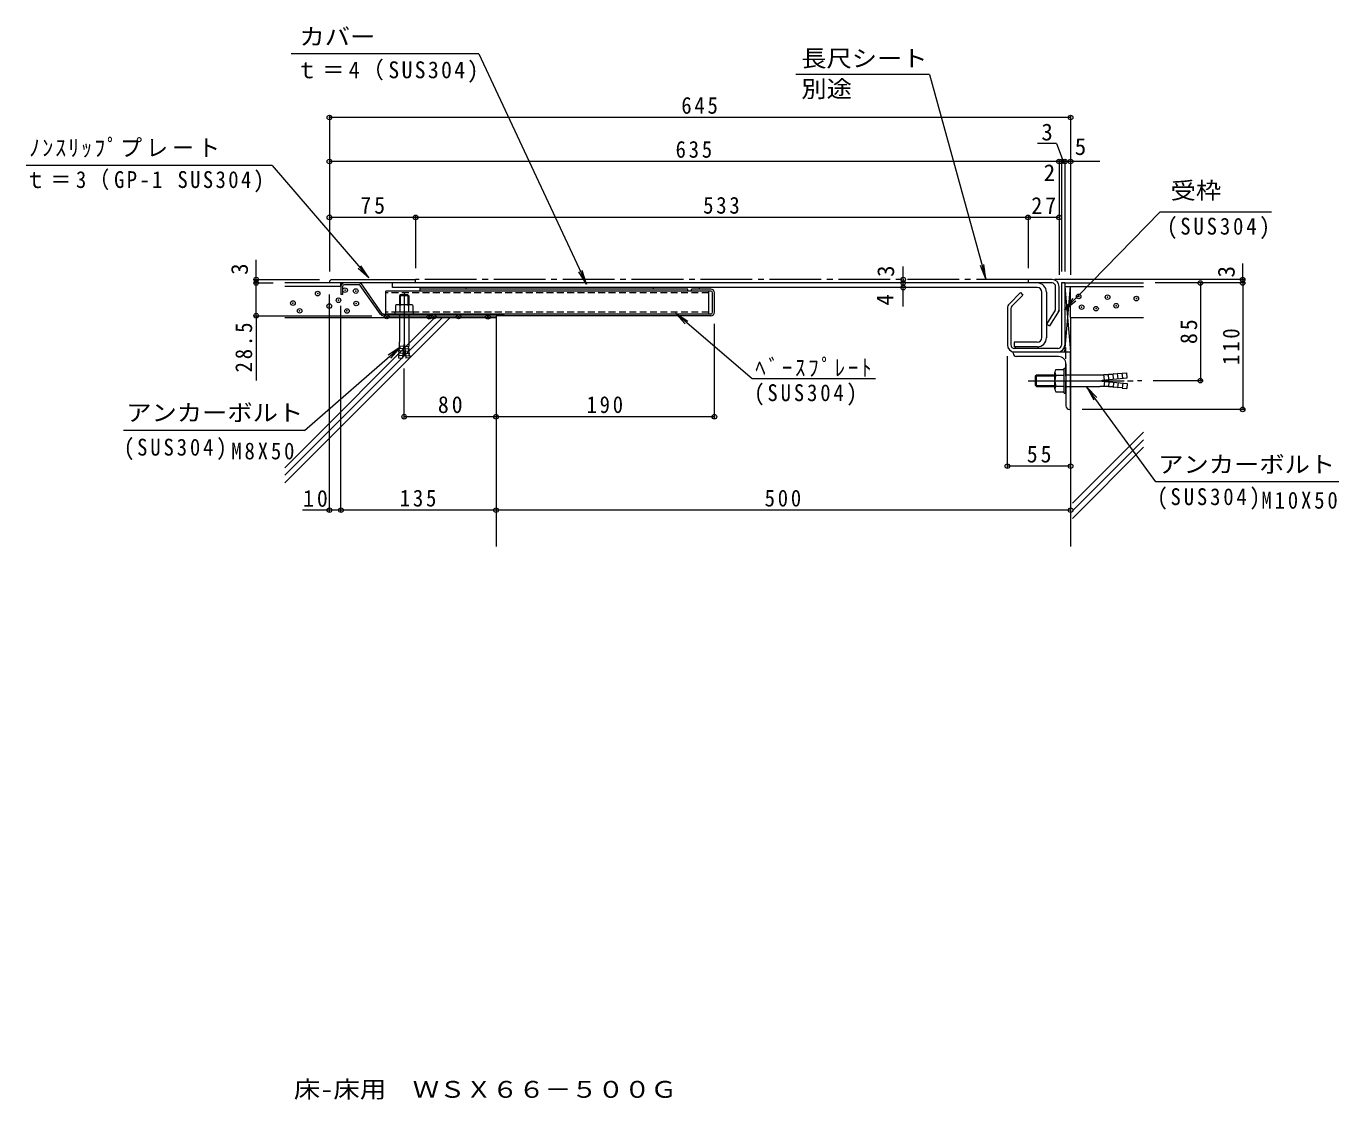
# Model space of a CAD drawing. Units: millimetres, scale not verified. Extents: x -600 to 542, y -674 to 260.
import ezdxf
from ezdxf.enums import TextEntityAlignment as Align

# ---------------------------------------------------------------- set-up
doc = ezdxf.new("R2010")
doc.units = ezdxf.units.MM
doc.header["$LTSCALE"] = 5
doc.header["$PDMODE"] = 32
doc.header["$PDSIZE"] = 4
for name, pattern in [('CHAIN2', [12, 9, -1, 1, -1]), ('DASHED1', [1.8, 1.2, -0.6]), ('DASHED2', [3, 2, -1])]:
    doc.linetypes.add(name, pattern=pattern)
for name, color, linetype, lineweight in [('A-4', 2, 'Continuous', 9), ('A-5', 7, 'Continuous', 9), ('A-7', 5, 'Continuous', 5)]:
    doc.layers.add(name, color=color, linetype=linetype, lineweight=lineweight)
doc.layers.add('F-5_F-5ﾚｲﾔ', color=2, linetype='Continuous')
doc.styles.add('ＭＳ ゴシック', font='')
doc.styles.get('ＭＳ ゴシック').set_extended_font_data('MS Gothic')

msp = doc.modelspace()

# ---------------------------------------------------------------- linework, layer by layer
at = {"layer": 'A-4', "color": 7}
for p, q in [((-336.044, 181.869), (-336.044, 46.318)), ((308.956, 180.369), (-336.044, 180.369)), ((308.956, 181.869), (308.956, 43.318)), ((298.956, 142.086), (-336.044, 142.086)), ((298.956, 143.586), (298.956, 43.318)), ((300.956, 142.086), (298.956, 142.086)), ((300.956, 143.586), (300.956, 46.318)), ((303.956, 142.086), (300.956, 142.086)), ((303.956, 143.586), (303.956, 46.318)), ((334.458, 142.086), (303.956, 142.086)), ((-261.044, 93.414), (-336.044, 93.414)), ((-261.044, 94.914), (-261.044, 49.318)), ((271.956, 93.414), (-261.044, 93.414)), ((271.956, 94.914), (271.956, 49.318)), ((298.956, 93.414), (271.956, 93.414)), ((-399.819, 36.318), (-399.819, 56.456)), ((163.287, 36.318), (163.287, 50.794)), ((458.721, 39.318), (458.721, 53.327)), ((-401.319, 39.318), (-344.63, 39.318)), ((-401.319, 36.318), (-384.975, 36.318)), ((-399.819, 7.818), (-399.819, 36.318)), ((-331.044, 36.318), (-374.975, 36.318)), ((-326.044, 33.318), (-326.044, 36.318)), ((163.287, 15.94), (163.287, 36.318)), ((460.221, 39.318), (294.956, 39.318)), ((460.221, 36.318), (382.499, 36.318)), ((421.88, 36.318), (421.88, -48.682)), ((458.721, 39.318), (458.721, 36.318)), ((458.721, 36.318), (458.721, -73.682)), ((-326.044, 33.318), (-374.975, 33.318)), ((-336.044, -162.913), (-336.044, 26.318)), ((-257.044, 30.818), (-257.044, 32.318)), ((-217.044, 30.818), (-217.044, 32.318)), ((-54.044, 30.818), (-54.044, 32.318)), ((-14.044, 30.818), (-14.044, 32.318)), ((303.956, -23.682), (308.956, 33.318)), ((303.956, 33.318), (308.956, -23.682)), ((-326.044, -162.913), (-326.044, 16.318)), ((-401.319, 7.818), (-299.154, 7.818)), ((-399.819, 7.818), (-399.819, -48.638)), ((-1.044, -81.56), (-1.044, 0.818)), ((260.955, -20.682), (260.955, -19.182)), ((280.955, -20.682), (280.955, -19.182)), ((303.956, -17.682), (303.956, -23.682)), ((253.955, -124.583), (253.955, -27.482)), ((-271.044, -81.56), (-271.044, -37.977)), ((293.419, -48.682), (355.639, -48.682)), ((323.181, -54.358), (331.807, -63.404)), ((370.834, -48.682), (367.242, -48.682)), ((423.38, -48.682), (380.834, -48.682)), ((460.221, -73.682), (318.956, -73.682)), ((-191.044, -80.06), (-271.044, -80.06)), ((-1.044, -80.06), (-191.044, -80.06)), ((308.956, -123.083), (253.955, -123.083)), ((-326.044, -161.413), (-359.403, -161.413)), ((-191.044, -161.413), (-326.044, -161.413)), ((308.956, -161.413), (-191.044, -161.413))]:
    msp.add_line(p, q, dxfattribs=at)
at = {"layer": 'A-4', "color": 6, "lineweight": 5}
for p, q in [((-334.63, 39.318), (-336.044, 37.904)), ((-336.044, 37.904), (-336.044, 36.318)), ((-261.044, 36.318), (-336.044, 36.318)), ((-334.63, 39.318), (-261.044, 39.318)), ((-261.044, 36.318), (-261.044, 39.318)), ((292.956, 39.318), (271.956, 39.318)), ((271.956, 39.318), (271.956, 36.318)), ((292.956, 36.318), (271.956, 36.318)), ((-6.044, 29.318), (-287.072, 29.318)), ((295.956, 14.185), (295.956, 33.318)), ((298.956, 12.452), (298.956, 33.318)), ((295.493, 12.585), (287.956, 0.63)), ((298.956, 12.452), (290.493, -0.97)), ((-289.022, 9.318), (-289.154, 9.318)), ((287.956, 0.63), (290.493, -0.97))]:
    msp.add_line(p, q, dxfattribs=at)
at = {"layer": 'A-4', "color": 5, "lineweight": 5}
for p, q in [((-310.402, 34.818), (-323.044, 34.818)), ((-289.935, 9.318), (-308.841, 36.318)), ((-326.044, 33.318), (-326.044, 26.318)), ((-324.544, 26.318), (-326.044, 26.318)), ((-324.544, 33.318), (-324.544, 26.318)), ((-291.612, 9.098), (-309.174, 34.179)), ((-21.044, 29.318), (-21.044, 30.818)), ((-4.044, 30.818), (-21.044, 30.818)), ((-4.044, 29.318), (-6.044, 29.318)), ((-2.544, 10.818), (-2.544, 27.818)), ((-1.044, 10.818), (-1.044, 27.818)), ((-289.935, 9.318), (-184.044, 9.318)), ((-289.154, 7.818), (-191.044, 7.818)), ((-4.044, 7.818), (-191.044, 7.818)), ((-4.044, 9.318), (-6.044, 9.318))]:
    msp.add_line(p, q, dxfattribs=at)
at = {"layer": 'A-4', "color": 3}
for p, q in [((-281.044, 32.318), (-281.044, 36.318)), ((279.956, 36.318), (-281.044, 36.318)), ((279.956, 32.318), (-281.044, 32.318)), ((283.956, -11.243), (283.956, 28.318)), ((287.956, 28.318), (287.956, -11.28)), ((279.956, -15.182), (259.955, -15.182)), ((259.955, -15.182), (259.955, -19.182)), ((280.155, -19.182), (259.955, -19.182))]:
    msp.add_line(p, q, dxfattribs=at)
at = {"layer": 'A-4', "linetype": 'CHAIN2'}
for p, q in [((271.956, 39.318), (-261.044, 39.318)), ((-271.044, 27.563), (-271.044, -27.977)), ((271.903, -48.682), (308.356, -48.682)), ((308.356, -48.682), (365.242, -48.682))]:
    msp.add_line(p, q, dxfattribs=at)
at = {"layer": 'A-4', "color": 4}
for p, q in [((303.956, 36.318), (303.956, -17.682)), ((-257.044, 29.318), (-257.044, 30.818)), ((255.712, 18.276), (265.369, 27.933)), ((257.77, 16.09), (267.491, 25.811)), ((265.369, 27.933), (267.491, 25.811)), ((253.955, 14.033), (253.955, 7.033)), ((256.955, 14.033), (256.955, 7.033)), ((253.955, 7.033), (253.955, -17.482)), ((256.955, 7.033), (256.955, -17.482)), ((297.956, -20.682), (260.155, -20.682))]:
    msp.add_line(p, q, dxfattribs=at)
at = {"layer": 'A-4', "color": 6, "linetype": 'DASHED1', "lineweight": 5}
for p, q in [((-6.044, 27.818), (-287.072, 27.818)), ((-6.044, 10.818), (-287.072, 10.818))]:
    msp.add_line(p, q, dxfattribs=at)
at = {"layer": 'A-4'}
for p, q in [((-274.368, 25.918), (-275.044, 25.242)), ((-267.721, 25.918), (-274.368, 25.918)), ((-274.368, 25.918), (-274.368, 17.418)), ((-267.721, 25.918), (-267.044, 25.242)), ((-267.721, 25.918), (-267.721, 17.418)), ((-267.044, 25.242), (-267.044, 17.418)), ((-278.544, 16.697), (-278.544, 10.918)), ((-265.421, 17.418), (-276.668, 17.418)), ((-274.791, 16.697), (-274.791, 10.918)), ((-267.297, 16.697), (-267.297, 10.918)), ((-263.544, 16.697), (-263.544, 10.918)), ((-279.044, 10.918), (-279.044, 9.318)), ((-263.044, 10.918), (-279.044, 10.918)), ((-263.044, 9.318), (-279.044, 9.318)), ((-275.044, 9.318), (-275.044, -15.039)), ((-267.044, 9.318), (-267.044, -15.039)), ((-263.044, 10.918), (-263.044, 9.318)), ((-275.329, -24.772), (-275.553, -22.745)), ((-271.967, -23.059), (-275.553, -22.745)), ((-275.155, -22.78), (-275.379, -20.753)), ((-271.793, -21.066), (-275.379, -20.753)), ((-274.981, -20.788), (-275.205, -18.76)), ((-271.619, -19.074), (-275.205, -18.76)), ((-271.444, -17.082), (-272.49, -29.036)), ((-270.644, -17.082), (-271.444, -17.082)), ((-270.644, -17.082), (-269.598, -29.036)), ((-270.47, -19.074), (-266.884, -18.76)), ((-270.296, -21.066), (-266.709, -20.753)), ((-270.121, -23.059), (-266.535, -22.745)), ((-267.108, -20.788), (-266.884, -18.76)), ((-266.933, -22.78), (-266.709, -20.753)), ((-266.759, -24.772), (-266.535, -22.745)), ((-275.902, -26.73), (-276.076, -28.722)), ((-276.076, -28.722), (-272.49, -29.036)), ((-272.316, -27.044), (-275.902, -26.73)), ((-275.504, -26.765), (-275.728, -24.737)), ((-272.141, -25.051), (-275.728, -24.737)), ((-269.947, -25.051), (-266.361, -24.737)), ((-269.773, -27.044), (-266.186, -26.73)), ((-266.012, -28.722), (-269.598, -29.036)), ((-266.585, -26.765), (-266.361, -24.737)), ((-266.186, -26.73), (-266.012, -28.722)), ((258.956, -24.682), (258.956, -23.682)), ((258.956, -23.682), (308.956, -23.682)), ((298.456, -27.682), (261.956, -27.682)), ((304.956, -34.182), (304.956, -70.682)), ((308.956, -73.682), (308.956, -23.682)), ((278.356, -44.494), (279.168, -43.682)), ((278.356, -52.87), (278.356, -44.494)), ((278.356, -44.494), (295.356, -44.494)), ((295.356, -56.028), (295.356, -41.335)), ((296.251, -38.882), (303.356, -38.882)), ((296.251, -43.789), (303.356, -43.789)), ((303.356, -37.682), (304.956, -37.682)), ((303.356, -59.682), (303.356, -37.682)), ((304.956, -43.682), (334.448, -43.682)), ((338.348, -48.007), (337.956, -43.524)), ((341.984, -43.674), (337.956, -43.524)), ((342.333, -47.659), (341.941, -43.176)), ((345.969, -43.325), (341.941, -43.176)), ((346.318, -47.31), (345.926, -42.827)), ((349.954, -42.977), (345.926, -42.827)), ((350.303, -46.962), (349.91, -42.479)), ((353.939, -42.628), (349.91, -42.479)), ((353.895, -42.13), (357.88, -41.781)), ((354.287, -46.613), (353.895, -42.13)), ((278.356, -52.87), (279.168, -53.682)), ((278.356, -52.87), (295.356, -52.87)), ((279.168, -53.682), (295.356, -53.682)), ((296.251, -53.574), (303.356, -53.574)), ((304.956, -53.682), (334.448, -53.682)), ((336.356, -49.182), (336.356, -48.182)), ((338.348, -49.356), (337.956, -53.839)), ((341.984, -53.689), (337.956, -53.839)), ((342.333, -49.705), (341.941, -54.187)), ((345.969, -54.038), (341.941, -54.187)), ((346.318, -50.053), (345.926, -54.536)), ((349.954, -54.387), (345.926, -54.536)), ((350.303, -50.402), (349.91, -54.885)), ((353.939, -54.735), (349.91, -54.885)), ((354.287, -50.75), (353.895, -55.233)), ((353.895, -55.233), (357.88, -55.582)), ((296.251, -58.482), (303.356, -58.482)), ((303.356, -59.682), (304.956, -59.682)), ((307.956, -73.682), (308.956, -73.682))]:
    msp.add_line(p, q, dxfattribs=at)
at = {"layer": 'A-4', "linetype": 'DASHED2'}
msp.add_line((304.956, -59.682), (304.956, -7.549), dxfattribs=at)
at = {"layer": 'A-4', "color": 4}
for points in [[(303.956, 36.318), (300.956, 36.318), (300.956, -17.682)], [(-24.044, 29.318), (-24.044, 30.818), (-257.044, 30.818)]]:
    msp.add_lwpolyline(points, dxfattribs=at)
at = {"layer": 'A-4', "color": 6, "lineweight": 5}
for points in [[(-287.072, 9.318), (-287.072, 9.379), (-287.072, 29.318)], [(-6.044, 29.318), (-6.044, 9.318), (-287.072, 9.318)]]:
    msp.add_lwpolyline(points, dxfattribs=at)
at = {"layer": 'A-4'}
for points in [[(-267.044, 25.242), (-275.044, 25.242), (-275.044, 17.418)], [(279.168, -53.682), (279.168, -43.682), (295.356, -43.682)], [(336.356, -48.182), (358.272, -46.264), (357.88, -41.781)], [(336.356, -49.182), (358.272, -51.099), (357.88, -55.582)]]:
    msp.add_lwpolyline(points, dxfattribs=at)
at = {"layer": 'A-4', "color": 7}
msp.add_lwpolyline([(383.234, -136.593), (323.181, -54.358), (329.172, -65.328)], dxfattribs=at)
at = {"layer": 'A-4', "color": 5, "lineweight": 5}
for centre, radius, start, end in [((-323.044, 33.318), 3, 90, 180), ((-323.044, 33.318), 1.5, 90, 180), ((-310.402, 33.318), 3, 35, 90), ((-310.402, 33.318), 1.5, 35, 90), ((-4.044, 27.818), 3, 0, 90), ((-4.044, 27.818), 1.5, 0, 90), ((-289.154, 10.818), 3, 215, 270), ((-289.154, 10.818), 1.5, 215, 270), ((-4.044, 10.818), 3, 270, 0), ((-4.044, 10.818), 1.5, 270, 0)]:
    msp.add_arc(centre, radius, start, end, dxfattribs=at)
at = {"layer": 'A-4', "color": 3}
for centre, radius, start, end in [((279.956, 28.318), 8, 0, 90), ((279.956, 28.318), 4, 0, 90), ((279.956, -11.182), 4, 270, 0), ((279.956, -11.182), 8, 270, 0)]:
    msp.add_arc(centre, radius, start, end, dxfattribs=at)
at = {"layer": 'A-4', "color": 6, "lineweight": 5}
for centre, radius, start, end in [((292.956, 33.318), 6, 0, 90), ((292.956, 33.318), 3, 0, 90), ((292.956, 14.185), 3, 327.76905, 0), ((292.956, 14.185), 6, 327.76905, 0)]:
    msp.add_arc(centre, radius, start, end, dxfattribs=at)
at = {"layer": 'A-4'}
for centre, radius, start, end in [((-276.668, 14.618), 2.8, 47.92572, 132.07428), ((-271.044, 7.329), 10.089, 68.19786, 111.80214), ((-265.421, 14.618), 2.8, 47.92537, 132.07443), ((-297.228, -16.004), 22.195, 352.86598, 1.81982), ((-244.86, -16.004), 22.195, 178.18018, 187.13402), ((261.956, -24.682), 3, 180, 270), ((298.456, -34.182), 6.5, 0, 90), ((309.177, -48.682), 13.822, 159.26926, 200.73074), ((299.167, -41.335), 3.811, 139.92564, 220.07436), ((334.485, -5.292), 38.389, 269.94484, 275.18697), ((299.167, -56.028), 3.811, 139.92564, 220.07436), ((334.485, -92.071), 38.389, 84.81303, 90.05516), ((307.956, -70.682), 3, 180, 270)]:
    msp.add_arc(centre, radius, start, end, dxfattribs=at)
at = {"layer": 'A-4', "color": 4}
for centre, radius, start, end in [((259.955, 14.033), 6, 135, 180), ((259.955, 14.033), 3, 135, 180), ((260.155, -17.482), 6.2, 180, 270), ((260.155, -17.482), 3.2, 180, 270), ((297.956, -17.682), 6, 270, 0), ((297.956, -17.682), 3, 270, 0)]:
    msp.add_arc(centre, radius, start, end, dxfattribs=at)
at = {"layer": 'A-4', "color": 7}
for p in [(-336.044, 180.369), (308.956, 180.369), (-336.044, 142.086), (298.956, 142.086), (300.956, 142.086), (303.956, 142.086), (308.956, 142.086), (-336.044, 93.414), (-261.044, 93.414), (271.956, 93.414), (298.956, 93.414), (-399.819, 39.318), (-399.819, 36.318), (163.287, 39.318), (163.287, 36.318), (163.287, 32.318), (421.88, 36.318), (458.721, 39.318), (458.721, 36.318), (-346.291, 27.12), (-328.155, 21.29), (315.998, 24.657), (341.129, 24.022), (366.192, 22.769), (-367.796, 18.829), (-361.966, 12.093), (-336.186, 16.238), (-320.77, 11.963), (-312.739, 18.44), (318.572, 15.25), (331.103, 13.996), (348.648, 16.503), (-399.819, 7.818), (-286.181, 7.17), (-249.147, 6.843), (-245.246, 7.134), (-223.649, 7.192), (-198.151, 6.959), (421.88, -48.682), (-271.044, -80.06), (-191.044, -80.06), (-1.044, -80.06), (458.721, -73.682), (253.955, -123.083), (308.956, -123.083), (-336.044, -161.413), (-326.044, -161.413), (-191.044, -161.413), (308.956, -161.413)]:
    msp.add_point(p, dxfattribs=at)
at = {"layer": 'A-4', "color": 5}
for p in [(-322.454, 30.1), (-313.127, 29.322)]:
    msp.add_point(p, dxfattribs=at)
at = {"layer": 'A-5'}
for p, q in [((-205.996, 235.698), (-369.385, 235.698)), ((186.175, 217.705), (69.893, 217.705)), ((296.574, 157.648), (280.192, 157.648)), ((296.574, 157.648), (302.604, 142.358)), ((-386.004, 138.5), (-599.905, 138.5)), ((483.94, 98.005), (386.679, 98.005)), ((-301.794, 40.747), (-311.119, 49.072)), ((-112.24, 35.38), (-118.971, 45.913)), ((235.319, 39.941), (230.445, 51.451)), ((303.793, 12.931), (311.273, 22.946)), ((-34.748, 10.06), (-24.276, 3.234)), ((-274.497, -19.659), (-282.77, -29.029)), ((139.25, -46.961), (31.777, -46.961)), ((-357.664, -92.099), (-515.195, -92.099)), ((542.331, -136.593), (383.234, -136.593))]:
    msp.add_line(p, q, dxfattribs=at)
for points in [[(-205.996, 235.698), (-112.24, 35.38), (-116.016, 47.296)], [(186.175, 217.705), (235.319, 39.941), (233.59, 52.321)], [(-386.004, 138.5), (-301.794, 40.747), (-308.647, 51.202)], [(386.679, 98.005), (303.793, 12.931), (313.61, 20.669)], [(31.777, -46.961), (-34.748, 10.06), (-26.4, 0.756)], [(-357.664, -92.099), (-274.497, -19.659), (-284.913, -26.569)]]:
    msp.add_lwpolyline(points, dxfattribs=at)
at = {"layer": 'A-7'}
for p, q in [((302.956, 36.318), (372.499, 36.318)), ((303.956, 33.318), (372.499, 33.318)), ((308.956, 6.318), (308.956, 33.318)), ((-244.229, 6.318), (-374.975, -124.428)), ((-231.124, 6.318), (-374.975, -137.533)), ((-237.676, 6.318), (-374.975, -130.98)), ((-374.975, 6.318), (-191.044, 6.318)), ((-191.044, 7.818), (-191.044, -192.888)), ((308.956, 6.318), (372.499, 6.318)), ((308.956, 6.318), (308.956, -192.888)), ((372.499, -93.505), (310.614, -155.389)), ((372.499, -100.057), (310.614, -161.942)), ((372.499, -106.61), (310.614, -168.494))]:
    msp.add_line(p, q, dxfattribs=at)

# ---------------------------------------------------------------- texts
at = {"layer": 'A-4', "style": 'ＭＳ ゴシック'}
for s, p in [('3', (283.503, 156.01)), ('5', (312.581, 143.314)), ('2', (285.551, 120.583))]:
    msp.add_text(s, height=14.66, dxfattribs=at).set_placement(p, align=Align.BOTTOM_LEFT)
for s, p in [('3', (-402.616, 43.416)), ('3', (159.751, 41.596)), ('3', (456.137, 41.149)), ('4', (159.125, 16.691))]:
    msp.add_text(s, height=14.66, rotation=90, dxfattribs=at).set_placement(p, align=Align.BOTTOM_LEFT)
at = {"layer": 'A-4', "char_height": 14.66, "attachment_point": 7, "style": 'ＭＳ ゴシック'}
for s, insert in [('\\T1.27;\\W0.9;645', (-29.794, 183.369)), ('\\T1.27;\\W0.9;635', (-34.794, 145.086)), ('\\T1.27;\\W0.95;75', (-309.169, 96.414)), ('\\T1.27;\\W0.9;533', (-10.794, 96.414)), ('\\T1.27;\\W0.95;27', (274.831, 96.414)), ('\\T1.27;\\W0.95;80', (-241.669, -77.06)), ('\\T1.27;\\W0.9;190', (-112.294, -77.06)), ('\\T1.27;\\W0.95;55', (270.83, -120.083)), ('\\T1.27;\\W0.95;10', (-359.006, -158.687)), ('\\T1.27;\\W0.9;135', (-274.794, -158.413)), ('\\T1.27;\\W0.9;500', (42.706, -158.413))]:
    msp.add_mtext(s, dxfattribs=dict(at, insert=insert))
at = {"layer": 'A-4', "char_height": 14.66, "attachment_point": 7, "rotation": 90, "style": 'ＭＳ ゴシック'}
for s, insert in [('\\T1.28;\\W0.9;28.5', (-403.114, -41.526)), ('\\T1.27;\\W0.95;85', (419.296, -16.807)), ('\\T1.27;\\W0.9;110', (456.137, -34.932))]:
    msp.add_mtext(s, dxfattribs=dict(at, insert=insert))
at = {"layer": 'A-5', "color": 2, "style": 'ＭＳ ゴシック', "width": 1.1}
for s, p in [('カバー', (-362.147, 238.97)), ('長尺シート', (74.504, 220.057)), ('別途', (74.664, 193.479)), ('受枠', (396.003, 105.032)), ('アンカーボルト', (-512.877, -88.246)), ('アンカーボルト', (385.217, -133.238))]:
    msp.add_text(s, height=14.66, dxfattribs=at).set_placement(p, align=Align.BOTTOM_LEFT)
at = {"layer": 'A-5', "color": 2, "char_height": 14.66, "attachment_point": 7, "style": 'ＭＳ ゴシック'}
for s, insert in [('\\T1.21;\\W0.95;ｔ＝4（SUS304)', (-365.196, 210.585)), ('\\T1.19;\\W0.95;ﾉﾝｽﾘｯﾌﾟプレート', (-597.269, 145.505)), ('\\T1.23;\\W0.9;ｔ＝3（GP-1\\~SUS304)', (-600.931, 115.093)), ('\\T1.28;\\W0.9;(SUS304)', (392.934, 74.519)), ('\\T1.28;\\W0.9;ﾍﾞｰｽﾌﾟﾚｰﾄ', (34.6, -45.395)), ('\\T1.28;\\W0.9;(SUS304)', (33.646, -70.393)), ('\\T1.28;\\W0.9;(SUS304)', (-514.904, -117.784)), ('\\T1.28;\\W0.9;M8X50', (-421.442, -117.401)), ('\\T1.28;\\W0.9;(SUS304)', (384.419, -160.867)), ('\\T1.28;\\W0.9;M10X50', (475.029, -160.273))]:
    msp.add_mtext(s, dxfattribs=dict(at, insert=insert))
at = {"layer": 'F-5_F-5ﾚｲﾔ', "style": 'ＭＳ ゴシック', "width": 1.15}
msp.add_text('床-床用\u3000ＷＳＸ６６－５００Ｇ', height=14.66, dxfattribs=at).set_placement((-367.057, -677.141), align=Align.BOTTOM_LEFT)

doc.saveas('drawing.dxf')
